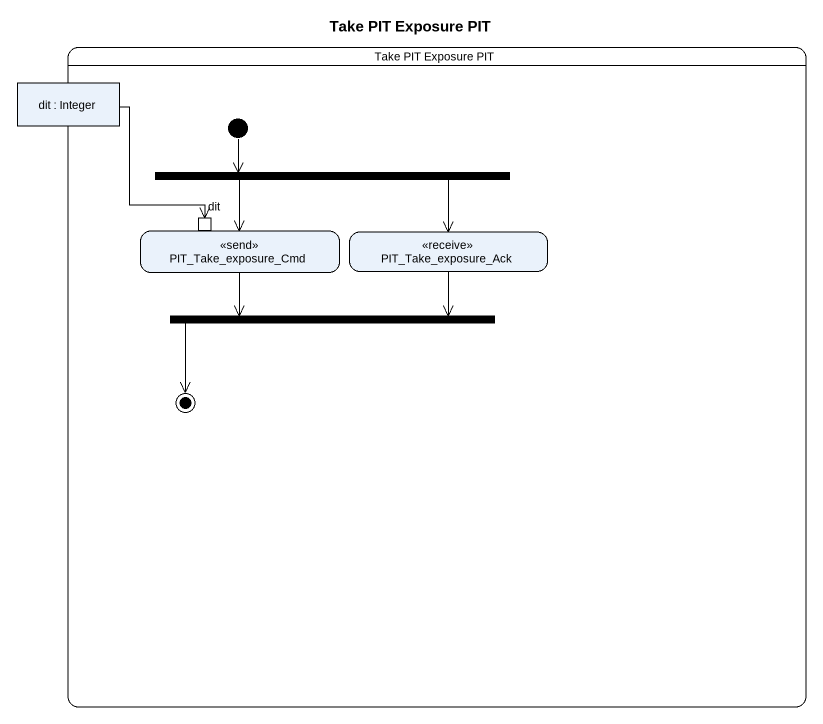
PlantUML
@startuml
title Take PIT Exposure PIT
hide empty description
state "Take PIT Exposure PIT" as Take_PIT_Exposure_PIT {
  state "dit : Integer" as dit <<object>>
  state fork1 <<fork>>
  state PIT_Take_exposure_Cmd <<send>> {
    state "dit" as dit_2 <<inputPin>>
  }
  state PIT_Take_exposure_Ack <<receive>>
  state fork2 <<join>>
  [*] -right-> fork1
  fork2 -left-> [*]
}
dit --> dit_2
fork1 --> PIT_Take_exposure_Cmd
fork1 --> PIT_Take_exposure_Ack
PIT_Take_exposure_Cmd --> fork2
PIT_Take_exposure_Ack -left-> fork2
@enduml
